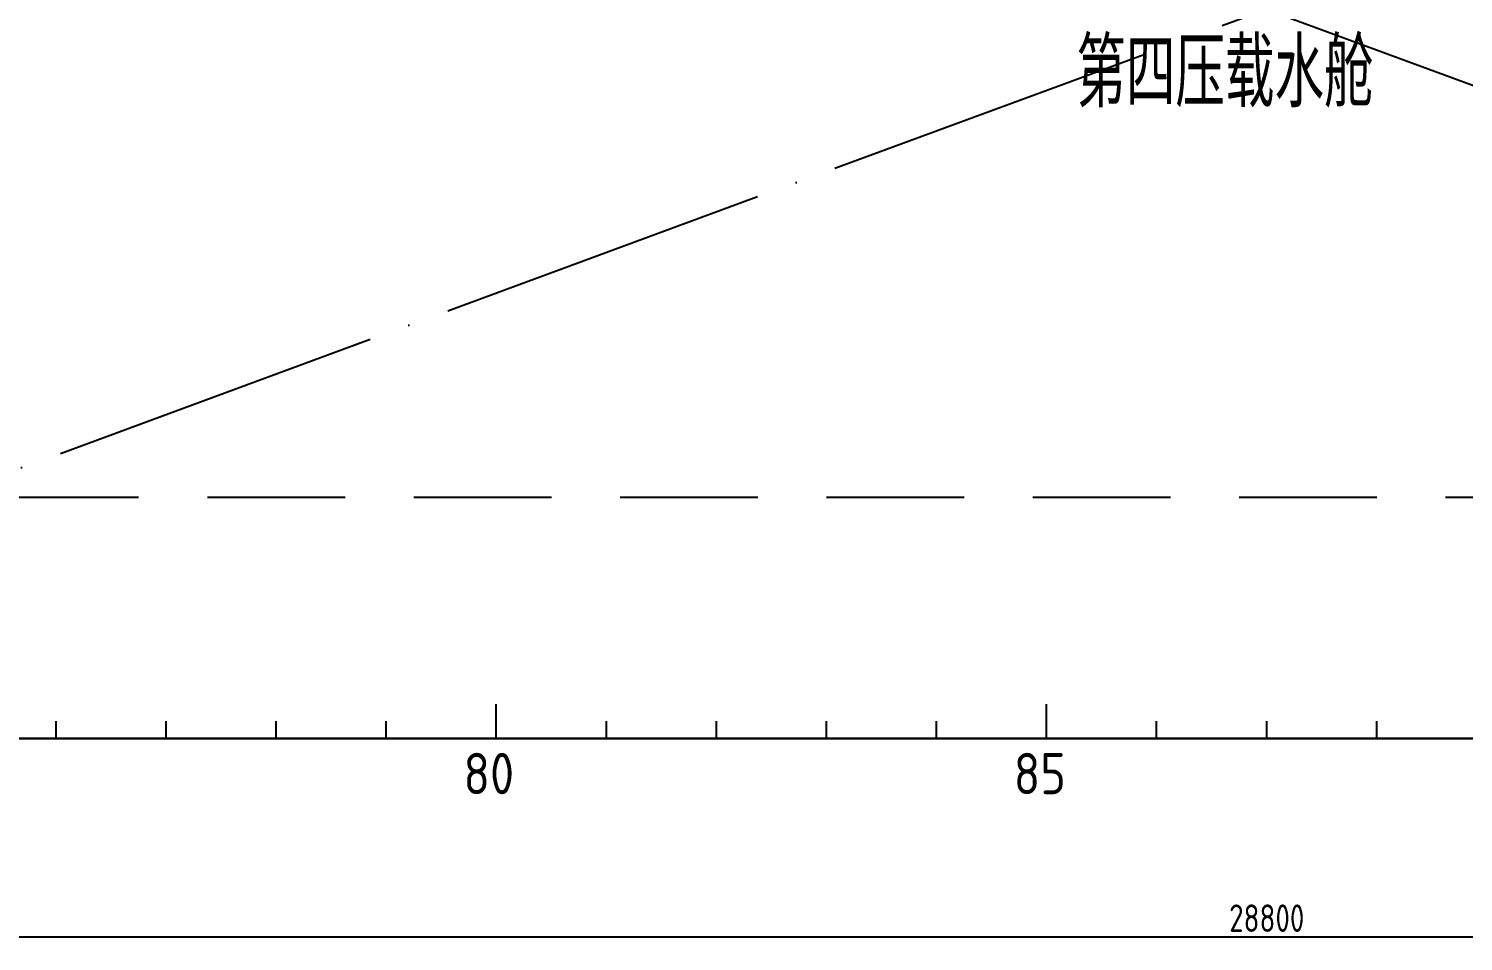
# Model space of a CAD drawing. Header units: millimetres. Extents: x -1838618 to -1600818, y -1770412 to -1553248.
# Drawn here: x -1766704 to -1756275, y -1664319 to -1657688 of the extents above; entities that cross this region are included whole.
import ezdxf

# ---------------------------------------------------------------- set-up
doc = ezdxf.new("R2010")
doc.units = ezdxf.units.MM
doc.header["$LTSCALE"] = 100
doc.header["$PDMODE"] = 35
doc.linetypes.add('ACAD_ISO04W100', pattern=[30, 24, -3, 0, -3])
doc.linetypes.add('DASHED', pattern=[0.75, 0.5, -0.25])
for name, color, linetype in [('412equipment', 6, 'Continuous'), ('bc', 7, 'Continuous'), ('bt', 7, 'Continuous')]:
    doc.layers.add(name, color=color, linetype=linetype)
doc.styles.get("Standard").update_dxf_attribs({"font": 'gbenor.shx', "width": 0.9, "bigfont": 'gbcbig.shx'})
doc.dimstyles.new('ISO-25', dxfattribs={"dimtxt": 200, "dimasz": 200, "dimexe": 20, "dimexo": 0.625, "dimgap": 35, "dimtad": 1, "dimdec": 0, "dimtxsty": 'Standard', "dimcen": 2.5, "dimclrd": 2, "dimclre": 2, "dimclrt": 2, "dimadec": 0, "dimazin": 0, "dimtfac": 1, "dimtdec": 0, "dimtmove": 0, "dimatfit": 3, "dimfxl": 1, "dimarcsym": 0})

# ---------------------------------------------------------------- blocks, each defined once
blk = doc.blocks.new('*D67')
at = {"color": 2, "lineweight": -2, "transparency": 16777216}
for p, q in [((-1772104, -1662846), (-1772104, -1664306)), ((-1743304, -1662846), (-1743304, -1664306)), ((-1771904, -1664286), (-1743504, -1664286))]:
    blk.add_line(p, q, dxfattribs=at)
at = {"color": 2, "transparency": 16777216}
for points in [[(-1771904, -1664252), (-1771904, -1664319), (-1772104, -1664286)], [(-1743504, -1664252), (-1743504, -1664319), (-1743304, -1664286)]]:
    blk.add_solid(points, dxfattribs=at)
at = {"layer": 'Defpoints', "color": 0, "transparency": 16777216}
for p in [(-1772104, -1662845), (-1743304, -1662845), (-1743304, -1664286)]:
    blk.add_point(p, dxfattribs=at)
at = {"color": 2, "transparency": 16777216, "insert": (-1757704, -1664151), "char_height": 200, "attachment_point": 5}
blk.add_mtext('28800', dxfattribs=at)
blk = doc.blocks.new('COORD')
at = {"color": 4}
for p, q in [((62600, 0), (62600, 250)), ((66600, 0), (66600, 250)), ((59400, 0), (59400, 125)), ((60200, 0), (60200, 125)), ((61000, 0), (61000, 125)), ((61800, 0), (61800, 125)), ((62600, 0), (62600, 125)), ((63400, 0), (63400, 125)), ((64200, 0), (64200, 125)), ((65000, 0), (65000, 125)), ((65800, 0), (65800, 125)), ((66600, 0), (66600, 125)), ((67400, 0), (67400, 125)), ((68200, 0), (68200, 125)), ((69000, 0), (69000, 125)), ((-3960, 0), (177600, 0))]:
    blk.add_line(p, q, dxfattribs=at)
for s, p in [('80', (62361, -405)), ('85', (66361, -405))]:
    blk.add_text(s, height=300, dxfattribs=at).set_placement(p)

msp = doc.modelspace()

# ---------------------------------------------------------------- linework, layer by layer
at = {"color": 9, "linetype": 'ACAD_ISO04W100'}
for p, q in [((-1772109.9, -1652245.3), (-1743304.3, -1662846)), ((-1772104.3, -1662846), (-1743304.3, -1652245.3))]:
    msp.add_line(p, q, dxfattribs=at)
at = {"color": 2}
msp.add_line((-1829864.3, -1662845.3), (-1648304.3, -1662845.3), dxfattribs=at)
at = {"color": 6}
msp.add_line((-1653484.3, -1662845.3), (-1815059.1, -1662845.3), dxfattribs=at)
at = {"color": 6, "ltscale": 1300}
msp.add_lwpolyline([(-1766768.4, -1662845.3), (-1766139.6, -1662845.3), (-1766139.6, -1662845.3), (-1765510.9, -1662845.3), (-1764819.6, -1662845.3), (-1764053.1, -1662845.3), (-1764053.1, -1662845.3), (-1763286.5, -1662845.3), (-1762444.7, -1662845.3), (-1761514.8, -1662845.3), (-1761514.8, -1662845.3), (-1760584.8, -1662845.3), (-1759566.7, -1662845.3), (-1758447.7, -1662845.3), (-1758447.7, -1662845.3), (-1757328.6, -1662845.3), (-1756108.7, -1662845.3)], dxfattribs=at)
at = {"layer": 'bc', "color": 6}
for points in [[(-1766782.4, -1662845.3), (-1766153.1, -1662845.3), (-1766153.1, -1662845.3), (-1765523.8, -1662845.3), (-1764831.9, -1662845.3), (-1764064.6, -1662845.3), (-1764064.6, -1662845.3), (-1763297.2, -1662845.3), (-1762454.4, -1662845.3), (-1761523.3, -1662845.3), (-1761523.3, -1662845.3), (-1760592.1, -1662845.3), (-1759572.7, -1662845.3), (-1758452, -1662845.3), (-1758452, -1662845.3), (-1757331.4, -1662845.3), (-1756109.5, -1662845.3)], [(-1766768.4, -1662845.3), (-1766139.6, -1662845.3), (-1766139.6, -1662845.3), (-1765510.9, -1662845.3), (-1764819.6, -1662845.3), (-1764053.1, -1662845.3), (-1764053.1, -1662845.3), (-1763286.5, -1662845.3), (-1762444.7, -1662845.3), (-1761514.8, -1662845.3), (-1761514.8, -1662845.3), (-1760584.8, -1662845.3), (-1759566.7, -1662845.3), (-1758447.7, -1662845.3), (-1758447.7, -1662845.3), (-1757328.6, -1662845.3), (-1756108.7, -1662845.3)]]:
    msp.add_lwpolyline(points, dxfattribs=at)
at = {"layer": 'bt', "color": 5, "linetype": 'DASHED', "ltscale": 20}
msp.add_line((-1660904.3, -1661095.3), (-1800104.3, -1661095.3), dxfattribs=at)

# ---------------------------------------------------------------- block references
at = {"layer": '412equipment', "color": 7}
msp.add_blockref('COORD', (-1825904.3, -1662845.3), dxfattribs=at)

# ---------------------------------------------------------------- texts
at = {"color": 2}
msp.add_text('第四压载水舱', height=500, dxfattribs=at).set_placement((-1759087.9, -1658258.6))

# ---------------------------------------------------------------- dimensions: what is measured, and where the dimension line sits
dim = msp.add_linear_dim(base=(-1743304.3, -1664285.6), p1=(-1772104.3, -1662845.3), p2=(-1743304.3, -1662845.3), dimstyle='ISO-25', override={"dimtmove": 1})
dim.commit()
dim.dimension.update_dxf_attribs({"geometry": '*D67', "text_midpoint": (-1757704.3, -1664150.6)})

doc.saveas('drawing.dxf')
